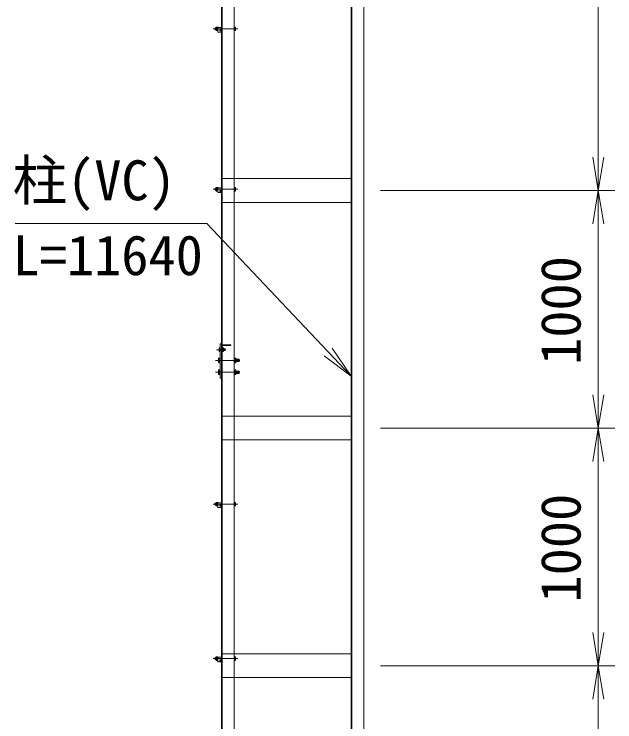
# Model space of a CAD drawing. Units: millimetres, scale not verified. Extents: x -14700 to 14700, y -10395 to 10395.
# Drawn here: x -3399 to -869, y -847 to 2131 of the extents above; entities that cross this region are included whole.
import ezdxf
from ezdxf.enums import TextEntityAlignment as Align

# ---------------------------------------------------------------- set-up
doc = ezdxf.new("R2010")
doc.units = ezdxf.units.MM
doc.header["$LTSCALE"] = 70
doc.linetypes.add('DASHED', pattern=[7.5, 6, -1.5])
doc.linetypes.add('USER1', pattern=[50.8, 31.75, -6.35, 6.35, -6.35])
for name, color, linetype, lineweight in [('0-0_D-STR-TXT', 7, 'Continuous', 9), ('0-1_D-STR1', 1, 'Continuous', 18), ('0-2_D-BMK', 2, 'USER1', 13), ('0-3_D-STR3', 3, 'Continuous', 13), ('0-8_D-STR-DIM', 7, 'Continuous', 9), ('0-9_0', 7, 'Continuous', 9)]:
    doc.layers.add(name, color=color, linetype=linetype, lineweight=lineweight)
doc.styles.add('ＭＳ ゴシック', font='')
doc.styles.get('ＭＳ ゴシック').set_extended_font_data('MS Gothic')

# ---------------------------------------------------------------- blocks, each defined once
blk = doc.blocks.new('_Open')
at = {"layer": '0-9_0'}
blk.add_line((-70, 11.67), (0, 0), dxfattribs=at)
blk.add_lwpolyline([(-70, -11.67), (0, 0), (-70, 0)], dxfattribs=at)

msp = doc.modelspace()

# ---------------------------------------------------------------- linework, layer by layer
at = {"layer": '0-0_D-STR-TXT'}
msp.add_lwpolyline([(-3395.48, 1249.16), (-2588.23, 1249.16), (-1982.05, 609.24)], dxfattribs=at)
at = {"layer": '0-1_D-STR1'}
for p, q in [((-2526.67, -6511.3), (-2526.67, 3438.7)), ((-2522.67, -6511.3), (-2522.67, 3438.7)), ((-1976.67, -6511.3), (-1976.67, 2921.36)), ((-1926.67, -6511.3), (-1926.67, 2942.07)), ((-2472.67, 1438.7), (-2472.67, 2711.7)), ((-1980.67, 1438.7), (-2522.67, 1438.7)), ((-2522.67, 1338.7), (-1980.67, 1338.7)), ((-2472.67, 438.7), (-2472.67, 1338.7)), ((-2526.67, 698.7), (-2526.67, 733.7)), ((-2523.67, 700.7), (-2523.67, 731.2)), ((-2521.67, 738.7), (-2486.67, 738.7)), ((-2519.17, 735.7), (-2488.67, 735.7)), ((-2486.67, 737.7), (-2486.67, 738.7)), ((-2525.67, 698.7), (-2526.67, 698.7)), ((-1980.67, 438.7), (-2522.67, 438.7)), ((-2522.67, 338.7), (-1980.67, 338.7)), ((-2472.67, -561.3), (-2472.67, 338.7)), ((-1980.67, -561.3), (-2522.67, -561.3)), ((-2522.67, -661.3), (-1980.67, -661.3)), ((-2472.67, -1561.3), (-2472.67, -661.3))]:
    msp.add_line(p, q, dxfattribs=at)
at = {"layer": '0-1_D-STR1', "linetype": 'DASHED'}
for p, q in [((-2472.67, 1438.7), (-2472.67, 1338.7)), ((-2472.67, 438.7), (-2472.67, 338.7)), ((-2472.67, -561.3), (-2472.67, -661.3))]:
    msp.add_line(p, q, dxfattribs=at)
at = {"layer": '0-1_D-STR1'}
msp.add_lwpolyline([(-1926.67, -6511.3), (-1980.67, -6511.3), (-1980.67, 2919.7)], dxfattribs=at)
for centre, radius, start, end in [((-2521.67, 733.7), 5, 90, 180), ((-2519.17, 731.2), 4.5, 90, 180), ((-2488.67, 737.7), 2, 270, 0), ((-2525.67, 700.7), 2, 270, 0)]:
    msp.add_arc(centre, radius, start, end, dxfattribs=at)
at = {"layer": '0-2_D-BMK'}
for p, q in [((-2560.67, 2068.7), (-2457.67, 2068.7)), ((-2560.67, 1393.7), (-2457.67, 1393.7)), ((-2547.86, 718.7), (-2508.48, 718.7)), ((-2551.57, 673.7), (-2448.58, 673.7)), ((-2551.57, 623.7), (-2448.58, 623.7)), ((-2560.67, 68.7), (-2457.67, 68.7)), ((-2560.67, -581.3), (-2457.67, -581.3))]:
    msp.add_line(p, q, dxfattribs=at)
at = {"layer": '0-3_D-STR3'}
for p, q in [((-2551.47, 2072.7), (-2552.67, 2071.5)), ((-2552.67, 2071.5), (-2552.67, 2065.9)), ((-2551.47, 2064.7), (-2552.67, 2065.9)), ((-2551.47, 2072.7), (-2551.47, 2064.7)), ((-2548.17, 2072.7), (-2551.47, 2072.7)), ((-2548.17, 2064.7), (-2551.47, 2064.7)), ((-2547.45, 2076.21), (-2548.17, 2074.95)), ((-2548.17, 2062.45), (-2548.17, 2074.95)), ((-2547.45, 2061.2), (-2548.17, 2062.45)), ((-2541.67, 2076.21), (-2547.45, 2076.21)), ((-2541.67, 2072.45), (-2547.45, 2072.45)), ((-2541.67, 2064.95), (-2547.45, 2064.95)), ((-2541.67, 2061.2), (-2547.45, 2061.2)), ((-2541.67, 2061.2), (-2541.67, 2076.21)), ((-2541.67, 2074.7), (-2526.67, 2074.7)), ((-2541.67, 2074.7), (-2541.67, 2054.7)), ((-2531.42, 2064.2), (-2526.67, 2064.2)), ((-2531.42, 2059.7), (-2526.67, 2059.7)), ((-2526.67, 2059.7), (-2526.67, 2054.7)), ((-2472.67, 2076.21), (-2468.07, 2076.21)), ((-2472.67, 2076.21), (-2472.67, 2061.2)), ((-2472.67, 2072.45), (-2468.07, 2072.45)), ((-2472.67, 2064.95), (-2468.07, 2064.95)), ((-2472.67, 2061.2), (-2468.07, 2061.2)), ((-2467.37, 2075), (-2468.07, 2076.21)), ((-2467.37, 2062.4), (-2468.07, 2061.2)), ((-2467.37, 2075), (-2467.37, 2062.4)), ((-2541.67, 2054.7), (-2526.67, 2054.7)), ((-2547.45, 1401.21), (-2548.17, 1399.95)), ((-2548.17, 1387.45), (-2548.17, 1399.95)), ((-2541.67, 1401.21), (-2547.45, 1401.21)), ((-2541.67, 1386.2), (-2541.67, 1401.21)), ((-2541.67, 1399.7), (-2526.67, 1399.7)), ((-2541.67, 1399.7), (-2541.67, 1379.7)), ((-2472.67, 1401.21), (-2468.07, 1401.21)), ((-2472.67, 1401.21), (-2472.67, 1386.2)), ((-2467.37, 1400), (-2468.07, 1401.21)), ((-2467.37, 1400), (-2467.37, 1387.4)), ((-2551.47, 1397.7), (-2552.67, 1396.5)), ((-2552.67, 1396.5), (-2552.67, 1390.9)), ((-2551.47, 1389.7), (-2552.67, 1390.9)), ((-2551.47, 1397.7), (-2551.47, 1389.7)), ((-2548.17, 1397.7), (-2551.47, 1397.7)), ((-2548.17, 1389.7), (-2551.47, 1389.7)), ((-2547.45, 1386.2), (-2548.17, 1387.45)), ((-2541.67, 1397.45), (-2547.45, 1397.45)), ((-2541.67, 1389.95), (-2547.45, 1389.95)), ((-2541.67, 1386.2), (-2547.45, 1386.2)), ((-2541.67, 1379.7), (-2526.67, 1379.7)), ((-2531.42, 1389.2), (-2526.67, 1389.2)), ((-2531.42, 1384.7), (-2526.67, 1384.7)), ((-2526.67, 1384.7), (-2526.67, 1379.7)), ((-2472.67, 1397.45), (-2468.07, 1397.45)), ((-2472.67, 1389.95), (-2468.07, 1389.95)), ((-2472.67, 1386.2), (-2468.07, 1386.2)), ((-2467.37, 1387.4), (-2468.07, 1386.2)), ((-2536.47, 725), (-2535.78, 726.21)), ((-2536.47, 725), (-2536.47, 712.4)), ((-2531.17, 726.21), (-2535.78, 726.21)), ((-2531.17, 722.45), (-2535.78, 722.45)), ((-2531.17, 714.95), (-2535.78, 714.95)), ((-2531.17, 598.7), (-2531.17, 743.7)), ((-2531.17, 743.7), (-2526.67, 743.7)), ((-2531.17, 726.21), (-2531.17, 711.2)), ((-2523.67, 726.21), (-2517.9, 726.21)), ((-2523.67, 711.2), (-2523.67, 726.21)), ((-2523.67, 722.45), (-2517.9, 722.45)), ((-2523.67, 714.95), (-2517.9, 714.95)), ((-2517.9, 726.21), (-2517.17, 724.95)), ((-2517.17, 712.45), (-2517.17, 724.95)), ((-2517.17, 722.7), (-2512.37, 722.7)), ((-2517.17, 721.95), (-2511.62, 721.95)), ((-2517.17, 715.45), (-2511.62, 715.45)), ((-2512.37, 722.7), (-2511.17, 721.5)), ((-2512.37, 722.7), (-2512.37, 714.7)), ((-2512.37, 714.7), (-2511.17, 715.9)), ((-2511.17, 721.5), (-2511.17, 715.9)), ((-2536.47, 712.4), (-2535.78, 711.2)), ((-2531.17, 711.2), (-2535.78, 711.2)), ((-2523.67, 711.2), (-2517.9, 711.2)), ((-2517.9, 711.2), (-2517.17, 712.45)), ((-2517.17, 714.7), (-2512.37, 714.7)), ((-2538.17, 681.95), (-2537.27, 683.52)), ((-2538.17, 681.95), (-2538.17, 665.45)), ((-2538.17, 665.45), (-2537.27, 663.89)), ((-2537.27, 683.52), (-2531.17, 683.52)), ((-2537.27, 678.61), (-2531.17, 678.61)), ((-2537.27, 668.79), (-2531.17, 668.79)), ((-2537.27, 663.89), (-2531.17, 663.89)), ((-2531.17, 683.52), (-2531.17, 663.89)), ((-2538.17, 631.95), (-2537.27, 633.52)), ((-2538.17, 631.95), (-2538.17, 615.45)), ((-2537.27, 633.52), (-2531.17, 633.52)), ((-2537.27, 628.61), (-2531.17, 628.61)), ((-2531.17, 633.52), (-2531.17, 613.89)), ((-2538.17, 615.45), (-2537.27, 613.89)), ((-2537.27, 618.79), (-2531.17, 618.79)), ((-2537.27, 613.89), (-2531.17, 613.89)), ((-2531.17, 598.7), (-2526.67, 598.7)), ((-2551.47, 72.7), (-2552.67, 71.5)), ((-2552.67, 71.5), (-2552.67, 65.9)), ((-2551.47, 64.7), (-2552.67, 65.9)), ((-2551.47, 72.7), (-2551.47, 64.7)), ((-2548.17, 72.7), (-2551.47, 72.7)), ((-2548.17, 64.7), (-2551.47, 64.7)), ((-2547.45, 76.21), (-2548.17, 74.95)), ((-2548.17, 62.45), (-2548.17, 74.95)), ((-2547.45, 61.2), (-2548.17, 62.45)), ((-2541.67, 76.21), (-2547.45, 76.21)), ((-2541.67, 72.45), (-2547.45, 72.45)), ((-2541.67, 64.95), (-2547.45, 64.95)), ((-2541.67, 61.2), (-2547.45, 61.2)), ((-2541.67, 61.2), (-2541.67, 76.21)), ((-2541.67, 74.7), (-2526.67, 74.7)), ((-2541.67, 74.7), (-2541.67, 54.7)), ((-2531.42, 64.2), (-2526.67, 64.2)), ((-2531.42, 59.7), (-2526.67, 59.7)), ((-2526.67, 59.7), (-2526.67, 54.7)), ((-2472.67, 76.21), (-2468.07, 76.21)), ((-2472.67, 76.21), (-2472.67, 61.2)), ((-2472.67, 72.45), (-2468.07, 72.45)), ((-2472.67, 64.95), (-2468.07, 64.95)), ((-2472.67, 61.2), (-2468.07, 61.2)), ((-2467.37, 75), (-2468.07, 76.21)), ((-2467.37, 62.4), (-2468.07, 61.2)), ((-2467.37, 75), (-2467.37, 62.4)), ((-2541.67, 54.7), (-2526.67, 54.7)), ((-2551.47, -577.3), (-2552.67, -578.5)), ((-2552.67, -578.5), (-2552.67, -584.1)), ((-2551.47, -585.3), (-2552.67, -584.1)), ((-2551.47, -577.3), (-2551.47, -585.3)), ((-2548.17, -577.3), (-2551.47, -577.3)), ((-2548.17, -585.3), (-2551.47, -585.3)), ((-2547.45, -573.79), (-2548.17, -575.05)), ((-2548.17, -587.55), (-2548.17, -575.05)), ((-2547.45, -588.8), (-2548.17, -587.55)), ((-2541.67, -573.79), (-2547.45, -573.79)), ((-2541.67, -577.55), (-2547.45, -577.55)), ((-2541.67, -585.05), (-2547.45, -585.05)), ((-2541.67, -588.8), (-2547.45, -588.8)), ((-2541.67, -588.8), (-2541.67, -573.79)), ((-2541.67, -575.3), (-2526.67, -575.3)), ((-2541.67, -575.3), (-2541.67, -595.3)), ((-2541.67, -595.3), (-2526.67, -595.3)), ((-2531.42, -585.8), (-2526.67, -585.8)), ((-2531.42, -590.3), (-2526.67, -590.3)), ((-2526.67, -590.3), (-2526.67, -595.3)), ((-2472.67, -573.79), (-2468.07, -573.79)), ((-2472.67, -573.79), (-2472.67, -588.8)), ((-2472.67, -577.55), (-2468.07, -577.55)), ((-2472.67, -585.05), (-2468.07, -585.05)), ((-2472.67, -588.8), (-2468.07, -588.8)), ((-2467.37, -575), (-2468.07, -573.79)), ((-2467.37, -587.6), (-2468.07, -588.8)), ((-2467.37, -575), (-2467.37, -587.6))]:
    msp.add_line(p, q, dxfattribs=at)
at = {"layer": '0-3_D-STR3', "linetype": 'DASHED'}
for p, q in [((-2466.58, 683.52), (-2472.67, 683.52)), ((-2472.67, 683.52), (-2472.67, 663.89)), ((-2466.58, 678.61), (-2472.67, 678.61)), ((-2466.58, 668.79), (-2472.67, 668.79)), ((-2466.58, 663.89), (-2472.67, 663.89)), ((-2465.67, 681.95), (-2466.58, 683.52)), ((-2465.67, 665.45), (-2466.58, 663.89)), ((-2465.67, 681.95), (-2465.67, 665.45)), ((-2465.67, 678.7), (-2452.67, 678.7)), ((-2465.67, 677.8), (-2451.77, 677.8)), ((-2465.67, 669.6), (-2451.77, 669.6)), ((-2465.67, 668.7), (-2452.67, 668.7)), ((-2452.67, 678.7), (-2451.17, 677.2)), ((-2451.17, 677.2), (-2451.17, 670.2)), ((-2466.58, 633.52), (-2472.67, 633.52)), ((-2472.67, 633.52), (-2472.67, 613.89)), ((-2466.58, 628.61), (-2472.67, 628.61)), ((-2465.67, 631.95), (-2466.58, 633.52)), ((-2465.67, 631.95), (-2465.67, 615.45)), ((-2465.67, 628.7), (-2452.67, 628.7)), ((-2465.67, 627.8), (-2451.77, 627.8)), ((-2452.67, 628.7), (-2451.17, 627.2)), ((-2451.17, 627.2), (-2451.17, 620.2)), ((-2466.58, 618.79), (-2472.67, 618.79)), ((-2466.58, 613.89), (-2472.67, 613.89)), ((-2465.67, 615.45), (-2466.58, 613.89)), ((-2465.67, 619.6), (-2451.77, 619.6)), ((-2465.67, 618.7), (-2452.67, 618.7))]:
    msp.add_line(p, q, dxfattribs=at)
for points in [[(-2452.67, 678.7), (-2452.67, 668.7), (-2451.17, 670.2)], [(-2452.67, 628.7), (-2452.67, 618.7), (-2451.17, 620.2)]]:
    msp.add_lwpolyline(points, dxfattribs=at)
at = {"layer": '0-3_D-STR3'}
for centre, radius, start, end in [((-2544.71, 2074.33), 3.32, 145.61586, 214.38414), ((-2535.61, 2068.7), 12.42, 162.4121, 197.5879), ((-2544.71, 2063.07), 3.32, 145.61584, 214.38415), ((-2531.42, 2061.95), 2.25, 90, 270), ((-2470.81, 2074.33), 3.32, 325.61585, 34.38415), ((-2479.91, 2068.7), 12.42, 342.4121, 17.5879), ((-2470.81, 2063.07), 3.32, 325.61585, 34.38415), ((-2544.71, 1399.33), 3.32, 145.61586, 214.38414), ((-2470.81, 1399.33), 3.32, 325.61585, 34.38415), ((-2535.61, 1393.7), 12.42, 162.4121, 197.5879), ((-2544.71, 1388.07), 3.32, 145.61584, 214.38415), ((-2531.42, 1386.95), 2.25, 90, 270), ((-2479.91, 1393.7), 12.42, 342.4121, 17.5879), ((-2470.81, 1388.07), 3.32, 325.61585, 34.38415), ((-2523.94, 718.7), 12.42, 162.4121, 197.5879), ((-2533.03, 724.33), 3.32, 145.61585, 214.38415), ((-2533.03, 713.07), 3.32, 145.61585, 214.38415), ((-2520.64, 724.33), 3.32, 325.61586, 34.38414), ((-2529.74, 718.7), 12.42, 342.4121, 17.5879), ((-2520.64, 713.07), 3.32, 325.61585, 34.38416), ((-2521.79, 673.7), 16.24, 162.41205, 197.58795), ((-2533.68, 681.06), 4.34, 145.61575, 214.38425), ((-2533.68, 666.34), 4.34, 145.61575, 214.38425), ((-2521.79, 623.7), 16.24, 162.41205, 197.58795), ((-2533.68, 631.06), 4.34, 145.61575, 214.38425), ((-2533.68, 616.34), 4.34, 145.61575, 214.38425), ((-2544.71, 74.33), 3.32, 145.61586, 214.38414), ((-2535.61, 68.7), 12.42, 162.4121, 197.5879), ((-2544.71, 63.07), 3.32, 145.61584, 214.38415), ((-2531.42, 61.95), 2.25, 90, 270), ((-2470.81, 74.33), 3.32, 325.61585, 34.38415), ((-2479.91, 68.7), 12.42, 342.4121, 17.5879), ((-2470.81, 63.07), 3.32, 325.61585, 34.38415), ((-2544.71, -575.67), 3.32, 145.61586, 214.38414), ((-2535.61, -581.3), 12.42, 162.4121, 197.5879), ((-2544.71, -586.93), 3.32, 145.61584, 214.38415), ((-2531.42, -588.05), 2.25, 90, 270), ((-2470.81, -575.67), 3.32, 325.61585, 34.38415), ((-2479.91, -581.3), 12.42, 342.4121, 17.5879), ((-2470.81, -586.93), 3.32, 325.61585, 34.38415)]:
    msp.add_arc(centre, radius, start, end, dxfattribs=at)
at = {"layer": '0-3_D-STR3', "linetype": 'DASHED'}
for centre, radius, start, end in [((-2482.06, 673.7), 16.24, 342.41205, 17.58795), ((-2470.16, 681.06), 4.34, 325.61575, 34.38425), ((-2470.16, 666.34), 4.34, 325.61575, 34.38425), ((-2482.06, 623.7), 16.24, 342.41205, 17.58795), ((-2470.16, 631.06), 4.34, 325.61575, 34.38425), ((-2470.16, 616.34), 4.34, 325.61575, 34.38425)]:
    msp.add_arc(centre, radius, start, end, dxfattribs=at)
at = {"layer": '0-8_D-STR-DIM'}
for p, q in [((-939.47, 1528.7), (-939.47, 3278.7)), ((-1856.67, 1388.7), (-869.47, 1388.7)), ((-1856.67, 1388.7), (-869.47, 1388.7)), ((-939.47, 528.7), (-939.47, 1248.7)), ((-1856.67, 388.7), (-869.47, 388.7)), ((-1856.67, 388.7), (-869.47, 388.7)), ((-939.47, -471.3), (-939.47, 248.7)), ((-1856.67, -611.3), (-869.47, -611.3)), ((-1856.67, -611.3), (-869.47, -611.3)), ((-939.47, -1471.3), (-939.47, -751.3))]:
    msp.add_line(p, q, dxfattribs=at)

# ---------------------------------------------------------------- block references
at = {"layer": '0-0_D-STR-TXT', "xscale": 2, "yscale": 2, "rotation": 313.44912}
msp.add_blockref('_Open', (-1980.67, 607.79), dxfattribs=at)
at = {"layer": '0-8_D-STR-DIM', "xscale": 2, "yscale": 2}
for p, rotation in [((-939.47, 1388.7), 270), ((-939.47, 1388.7), 90), ((-939.47, 388.7), 270), ((-939.47, 388.7), 90), ((-939.47, -611.3), 270), ((-939.47, -611.3), 90)]:
    msp.add_blockref('_Open', p, dxfattribs=dict(at, rotation=rotation))

# ---------------------------------------------------------------- texts
at = {"layer": '0-0_D-STR-TXT', "style": 'ＭＳ ゴシック'}
for s, p in [('柱(VC) \u3000\u3000', (-3406.14, 1296.76)), ('L=11640', (-3406.14, 981.74))]:
    msp.add_text(s, height=168.3, dxfattribs=at).set_placement(p, align=Align.BOTTOM_LEFT)
at = {"layer": '0-8_D-STR-DIM', "style": 'ＭＳ ゴシック'}
for p in [(-963.09, 654.55), (-963.09, -345.45)]:
    msp.add_text('1000', height=168.3, rotation=90, dxfattribs=at).set_placement(p, align=Align.BOTTOM_LEFT)

doc.saveas('drawing.dxf')
